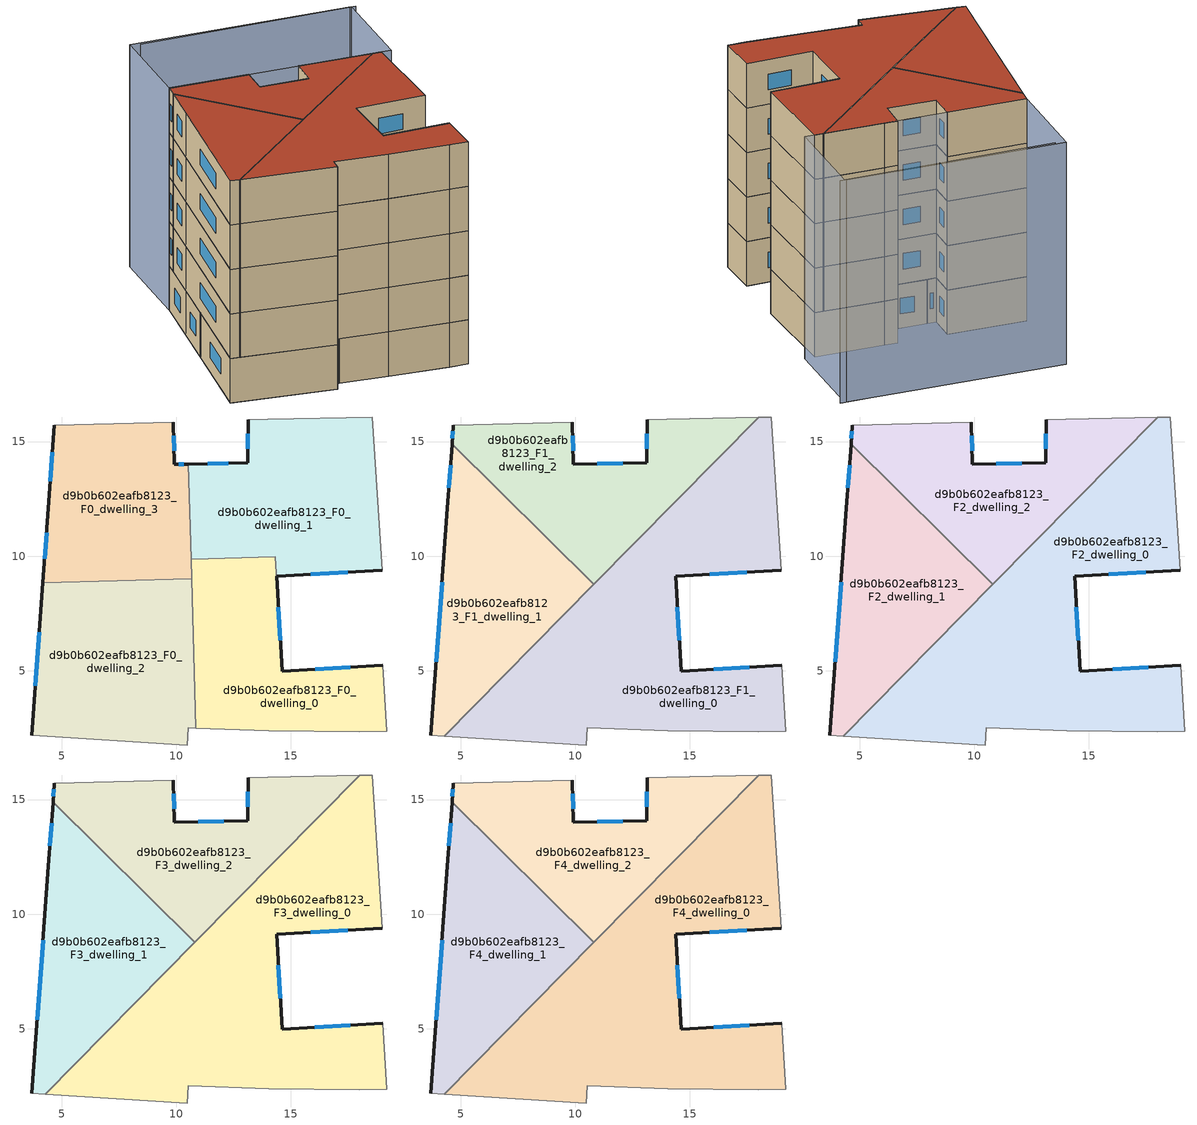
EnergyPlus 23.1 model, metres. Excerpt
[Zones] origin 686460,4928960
d9b0b602eafb8123_F0_dwelling_0
 floor ground (EU_floor_Construction): 19.18,2.36 19.01,5.24 14.62,4.98 14.32,9.98 10.65,9.88 10.86,2.51 14.03,2.4 17.98,2.34 z0
 wall outside (EU_wall_Construction): 14.62,4.98 19.01,5.24 z0:3
 wall adiabatic (EU_wall_Construction): 19.01,5.24 19.18,2.36 17.98,2.34 14.03,2.4 10.86,2.51 z0:3
 wall to d9b0b602eafb8123_F0_dwelling_1 (EU_wall_Construction): 10.65,9.88 14.32,9.98 14.62,4.98 z0:3
 wall to d9b0b602eafb8123_F0_dwelling_2 (EU_wall_Construction): 10.86,2.51 10.67,9.03 z0:3
 wall to d9b0b602eafb8123_F0_dwelling_3 (EU_wall_Construction): 10.67,9.03 10.65,9.88 z0:3
 window (EU_Window_Construction): 16.05,5.07 17.58,5.16 z0.98:2.02
d9b0b602eafb8123_F0_dwelling_1
 floor ground (EU_floor_Construction): 14.61,4.98 14.38,9.13 18.98,9.4 18.55,16.07 13.98,15.98 13.13,15.96 13.12,14.07 10.53,14.02 10.65,9.88 14.32,9.98 z0
 wall outside (EU_wall_Construction): 10.53,14.02 13.12,14.07 13.13,15.96 / 18.98,9.4 14.38,9.13 14.62,4.98 14.61,4.98 z0:3
 wall adiabatic (EU_wall_Construction): 13.13,15.96 13.98,15.98 18.55,16.07 18.98,9.4 z0:3
 wall to d9b0b602eafb8123_F0_dwelling_3 (EU_wall_Construction): 10.65,9.88 10.53,14.02 z0:3
 window (EU_Window_Construction): 11.37,14.04 12.28,14.05 / 13.12,14.68 13.12,15.35 / 17.48,9.31 15.87,9.22 / 14.46,7.78 14.54,6.33 z0.98:2.02
d9b0b602eafb8123_F0_dwelling_2
 floor ground (EU_floor_Construction): 10.49,1.77 10.52,2.52 10.86,2.51 10.67,9.03 4.19,8.84 3.7,2.19 z0
 wall outside (EU_wall_Construction): 3.7,2.19 4.19,8.84 z0:3
 wall adiabatic (EU_wall_Construction): 10.86,2.51 10.52,2.52 10.49,1.77 3.7,2.19 z0:3
 wall to d9b0b602eafb8123_F0_dwelling_3 (EU_wall_Construction): 4.19,8.84 10.67,9.03 z0:3
 window (EU_Window_Construction): 3.86,4.35 4.03,6.68 z0.98:2.02
d9b0b602eafb8123_F0_dwelling_3
 floor ground (EU_floor_Construction): 10.67,9.03 10.53,14.02 9.92,14.01 9.88,15.84 4.69,15.72 4.43,12.09 4.19,8.84 z0
 wall outside (EU_wall_Construction): 4.19,8.84 4.43,12.09 4.69,15.72 / 9.88,15.84 9.92,14.01 10.53,14.02 z0:3
 wall adiabatic (EU_wall_Construction): 4.69,15.72 9.88,15.84 z0:3
 window (EU_Window_Construction): 4.27,9.9 4.35,11.03 / 4.51,13.27 4.6,14.54 / 9.89,15.24 9.9,14.61 / 10.12,14.01 10.33,14.02 z0.98:2.02
d9b0b602eafb8123_F1_dwelling_0
 floor to d9b0b602eafb8123_F0_dwelling_0 (EU_floor_Construction): 19.18,2.36 19.01,5.24 14.62,4.98 14.48,7.3 14.32,9.98 11.94,9.91 10.68,8.64 10.86,2.51 14.03,2.4 17.98,2.34 z3
 floor to d9b0b602eafb8123_F0_dwelling_1 (EU_floor_Construction): 18.98,9.4 18.55,16.07 17.99,16.06 11.94,9.91 14.32,9.98 14.48,7.3 14.38,9.13 z3
 floor to d9b0b602eafb8123_F0_dwelling_2 (EU_floor_Construction): 10.49,1.77 10.52,2.52 10.86,2.51 10.68,8.64 4.29,2.15 z3
 wall outside (EU_wall_Construction): 18.98,9.4 14.38,9.13 14.62,4.98 19.01,5.24 z3:6
 wall adiabatic (EU_wall_Construction): 19.01,5.24 19.18,2.36 17.98,2.34 14.03,2.4 10.52,2.52 10.49,1.77 4.29,2.15 / 17.99,16.06 18.55,16.07 18.98,9.4 z3:6
 wall to d9b0b602eafb8123_F1_dwelling_2 (EU_wall_Construction): 10.81,8.77 17.99,16.06 z3:6
 wall to d9b0b602eafb8123_F1_dwelling_1 (EU_wall_Construction): 4.29,2.15 10.81,8.77 z3:6
 window (EU_Window_Construction): 16.04,5.07 17.58,5.16 / 17.48,9.31 15.87,9.22 / 14.46,7.78 14.54,6.33 z3.98:5.02
d9b0b602eafb8123_F1_dwelling_1
 floor to d9b0b602eafb8123_F0_dwelling_2 (EU_floor_Construction): 4.29,2.15 10.68,8.64 10.68,8.91 10.56,9.02 4.19,8.84 3.7,2.19 z3
 floor to d9b0b602eafb8123_F0_dwelling_0 (EU_floor_Construction): 10.68,8.64 10.81,8.77 10.68,8.91 z3
 floor to d9b0b602eafb8123_F0_dwelling_3 (EU_floor_Construction): 10.56,9.02 4.63,14.87 4.43,12.09 4.19,8.84 z3
 wall outside (EU_wall_Construction): 3.7,2.19 4.43,12.09 4.63,14.87 z3:6
 wall to d9b0b602eafb8123_F1_dwelling_2 (EU_wall_Construction): 4.63,14.87 10.81,8.77 z3:6
 wall adiabatic (EU_wall_Construction): 4.29,2.15 3.7,2.19 z3:6
 window (EU_Window_Construction): 4.49,13 4.56,13.97 / 3.93,5.41 4.19,8.87 z3.98:5.02
d9b0b602eafb8123_F1_dwelling_2
 floor to d9b0b602eafb8123_F0_dwelling_1 (EU_floor_Construction): 11.94,9.91 17.99,16.06 13.98,15.98 13.13,15.96 13.12,14.07 10.53,14.02 10.65,9.88 z3
 floor to d9b0b602eafb8123_F0_dwelling_3 (EU_floor_Construction): 10.67,9.03 10.53,14.02 9.92,14.01 9.88,15.84 4.69,15.72 4.63,14.87 10.56,9.02 z3
 floor to d9b0b602eafb8123_F0_dwelling_0 (EU_floor_Construction): 10.81,8.77 11.94,9.91 10.65,9.88 10.68,8.91 z3
 wall outside (EU_wall_Construction): 4.63,14.87 4.69,15.72 / 9.88,15.84 9.92,14.01 13.12,14.07 13.13,15.96 z3:6
 wall adiabatic (EU_wall_Construction): 4.69,15.72 9.88,15.84 / 13.13,15.96 13.98,15.98 17.99,16.06 z3:6
 window (EU_Window_Construction): 4.65,15.15 4.67,15.44 / 9.89,15.24 9.9,14.61 / 10.96,14.03 12.08,14.05 / 13.12,14.68 13.12,15.35 z3.98:5.02
d9b0b602eafb8123_F2_dwelling_0
 floor to d9b0b602eafb8123_F1_dwelling_0 (EU_floor_Construction): 19.18,2.36 19.01,5.24 14.62,4.98 14.38,9.13 18.98,9.4 18.55,16.07 17.99,16.06 4.29,2.15 10.49,1.77 10.52,2.52 14.03,2.4 17.98,2.34 z6
 wall outside (EU_wall_Construction): 18.98,9.4 14.38,9.13 14.62,4.98 19.01,5.24 z6:9
 wall adiabatic (EU_wall_Construction): 19.01,5.24 19.18,2.36 17.98,2.34 14.03,2.4 10.52,2.52 10.49,1.77 4.29,2.15 / 17.99,16.06 18.55,16.07 18.98,9.4 z6:9
 wall to d9b0b602eafb8123_F2_dwelling_2 (EU_wall_Construction): 10.81,8.77 17.99,16.06 z6:9
 wall to d9b0b602eafb8123_F2_dwelling_1 (EU_wall_Construction): 4.29,2.15 10.81,8.77 z6:9
 window (EU_Window_Construction): 16.04,5.07 17.58,5.16 / 17.48,9.31 15.87,9.22 / 14.46,7.78 14.54,6.33 z6.98:8.02
d9b0b602eafb8123_F2_dwelling_1
 floor to d9b0b602eafb8123_F1_dwelling_1 (EU_floor_Construction): 4.29,2.15 10.81,8.77 4.63,14.87 4.43,12.09 3.7,2.19 z6
 wall outside (EU_wall_Construction): 3.7,2.19 4.43,12.09 4.63,14.87 z6:9
 wall to d9b0b602eafb8123_F2_dwelling_2 (EU_wall_Construction): 4.63,14.87 10.81,8.77 z6:9
 wall adiabatic (EU_wall_Construction): 4.29,2.15 3.7,2.19 z6:9
 window (EU_Window_Construction): 4.49,13 4.56,13.97 / 3.93,5.41 4.19,8.87 z6.98:8.02
d9b0b602eafb8123_F2_dwelling_2
 floor to d9b0b602eafb8123_F1_dwelling_2 (EU_floor_Construction): 10.81,8.77 17.99,16.06 13.98,15.98 13.13,15.96 13.12,14.07 9.92,14.01 9.88,15.84 4.69,15.72 4.63,14.87 z6
 wall outside (EU_wall_Construction): 4.63,14.87 4.69,15.72 / 9.88,15.84 9.92,14.01 13.12,14.07 13.13,15.96 z6:9
 wall adiabatic (EU_wall_Construction): 4.69,15.72 9.88,15.84 / 13.13,15.96 13.98,15.98 17.99,16.06 z6:9
 window (EU_Window_Construction): 4.65,15.15 4.67,15.44 / 9.89,15.24 9.9,14.61 / 10.96,14.03 12.08,14.05 / 13.12,14.68 13.12,15.35 z6.98:8.02
d9b0b602eafb8123_F3_dwelling_0
 floor to d9b0b602eafb8123_F2_dwelling_0 (EU_floor_Construction): 19.18,2.36 19.01,5.24 14.62,4.98 14.38,9.13 18.98,9.4 18.55,16.07 17.99,16.06 4.29,2.15 10.49,1.77 10.52,2.52 14.03,2.4 17.98,2.34 z9
 wall outside (EU_wall_Construction): 18.98,9.4 14.38,9.13 14.62,4.98 19.01,5.24 z9:12
 wall adiabatic (EU_wall_Construction): 19.01,5.24 19.18,2.36 17.98,2.34 14.03,2.4 10.52,2.52 10.49,1.77 4.29,2.15 / 17.99,16.06 18.55,16.07 18.98,9.4 z9:12
 wall to d9b0b602eafb8123_F3_dwelling_2 (EU_wall_Construction): 10.81,8.77 17.99,16.06 z9:12
 wall to d9b0b602eafb8123_F3_dwelling_1 (EU_wall_Construction): 4.29,2.15 10.81,8.77 z9:12
 window (EU_Window_Construction): 16.04,5.07 17.58,5.16 / 17.48,9.31 15.87,9.22 / 14.46,7.78 14.54,6.33 z9.98:11.02
d9b0b602eafb8123_F3_dwelling_1
 floor to d9b0b602eafb8123_F2_dwelling_1 (EU_floor_Construction): 4.29,2.15 10.81,8.77 4.63,14.87 4.43,12.09 3.7,2.19 z9
 wall outside (EU_wall_Construction): 3.7,2.19 4.43,12.09 4.63,14.87 z9:12
 wall to d9b0b602eafb8123_F3_dwelling_2 (EU_wall_Construction): 4.63,14.87 10.81,8.77 z9:12
 wall adiabatic (EU_wall_Construction): 4.29,2.15 3.7,2.19 z9:12
 window (EU_Window_Construction): 4.49,13 4.56,13.97 / 3.93,5.41 4.19,8.87 z9.98:11.02
d9b0b602eafb8123_F3_dwelling_2
 floor to d9b0b602eafb8123_F2_dwelling_2 (EU_floor_Construction): 10.81,8.77 17.99,16.06 13.98,15.98 13.13,15.96 13.12,14.07 9.92,14.01 9.88,15.84 4.69,15.72 4.63,14.87 z9
 wall outside (EU_wall_Construction): 4.63,14.87 4.69,15.72 / 9.88,15.84 9.92,14.01 13.12,14.07 13.13,15.96 z9:12
 wall adiabatic (EU_wall_Construction): 4.69,15.72 9.88,15.84 / 13.13,15.96 13.98,15.98 17.99,16.06 z9:12
 window (EU_Window_Construction): 4.65,15.15 4.67,15.44 / 9.89,15.24 9.9,14.61 / 10.96,14.03 12.08,14.05 / 13.12,14.68 13.12,15.35 z9.98:11.02
d9b0b602eafb8123_F4_dwelling_0
 floor to d9b0b602eafb8123_F3_dwelling_0 (EU_floor_Construction): 19.18,2.36 19.01,5.24 14.62,4.98 14.38,9.13 18.98,9.4 18.55,16.07 17.99,16.06 4.29,2.15 10.49,1.77 10.52,2.52 14.03,2.4 17.98,2.34 z12
 wall outside (EU_wall_Construction): 18.98,9.4 14.38,9.13 14.62,4.98 19.01,5.24 z12:15
 wall adiabatic (EU_wall_Construction): 19.01,5.24 19.18,2.36 17.98,2.34 14.03,2.4 10.52,2.52 10.49,1.77 4.29,2.15 / 17.99,16.06 18.55,16.07 18.98,9.4 z12:15
 wall to d9b0b602eafb8123_F4_dwelling_2 (EU_wall_Construction): 10.81,8.77 17.99,16.06 z12:15
 wall to d9b0b602eafb8123_F4_dwelling_1 (EU_wall_Construction): 4.29,2.15 10.81,8.77 z12:15
 window (EU_Window_Construction): 16.04,5.07 17.58,5.16 / 17.48,9.31 15.87,9.22 / 14.46,7.78 14.54,6.33 z12.98:14.02
 roof outside (EU_roof_Construction): 18.55,16.07 18.98,9.4 14.38,9.13 14.62,4.98 19.01,5.24 19.18,2.36 17.98,2.34 14.03,2.4 10.52,2.52 10.49,1.77 4.29,2.15 17.99,16.06 z15
d9b0b602eafb8123_F4_dwelling_1
 floor to d9b0b602eafb8123_F3_dwelling_1 (EU_floor_Construction): 4.29,2.15 10.81,8.77 4.63,14.87 4.43,12.09 3.7,2.19 z12
 wall outside (EU_wall_Construction): 3.7,2.19 4.43,12.09 4.63,14.87 z12:15
 wall to d9b0b602eafb8123_F4_dwelling_2 (EU_wall_Construction): 4.63,14.87 10.81,8.77 z12:15
 wall adiabatic (EU_wall_Construction): 4.29,2.15 3.7,2.19 z12:15
 window (EU_Window_Construction): 4.49,13 4.56,13.97 / 3.93,5.41 4.19,8.87 z12.98:14.02
 roof outside (EU_roof_Construction): 10.81,8.77 4.29,2.15 3.7,2.19 4.43,12.09 4.63,14.87 z15
d9b0b602eafb8123_F4_dwelling_2
 floor to d9b0b602eafb8123_F3_dwelling_2 (EU_floor_Construction): 10.81,8.77 17.99,16.06 13.98,15.98 13.13,15.96 13.12,14.07 9.92,14.01 9.88,15.84 4.69,15.72 4.63,14.87 z12
 wall outside (EU_wall_Construction): 4.63,14.87 4.69,15.72 / 9.88,15.84 9.92,14.01 13.12,14.07 13.13,15.96 z12:15
 wall adiabatic (EU_wall_Construction): 4.69,15.72 9.88,15.84 / 13.13,15.96 13.98,15.98 17.99,16.06 z12:15
 window (EU_Window_Construction): 4.65,15.15 4.67,15.44 / 9.89,15.24 9.9,14.61 / 10.96,14.03 12.08,14.05 / 13.12,14.68 13.12,15.35 z12.98:14.02
 roof outside (EU_roof_Construction): 17.99,16.06 10.81,8.77 4.63,14.87 4.69,15.72 9.88,15.84 9.92,14.01 13.12,14.07 13.13,15.96 13.98,15.98 z15
shading: 19.3,22.64 5.17,22.1 / 4.52,22.26 19.03,22.63 / 19.03,22.63 19.2,16.08 / 19.2,16.08 4.69,15.71 / 4.69,15.71 4.52,22.26 z0:15
[Building]
EU S2 Campaign: North Axis=0; Terrain=City; Solar Distribution=FullExterior
[Site:Location]
Bologna: Latitude=44.5; Longitude=11.25; Time Zone=1; Elevation=37
[SizingPeriod:WeatherFileDays]
AnnualSizingPeriod: Begin Month=1; Begin Day of Month=1; End Month=12; End Day of Month=31; Day of Week for Start Day=Monday; Use Weather File Daylight Saving Period=No; Use Weather File Rain and Snow Indicators=No
[MATERIAL]
EU_InternalMass_Material: Roughness=MediumRough; Thickness=0.1; Conductivity=1; Density=1800; Specific Heat=900; Thermal Absorptance=0.9; Solar Absorptance=0.7; Visible Absorptance=0.7
[MATERIAL:NOMASS] Roughness=MediumRough; Thermal Absorptance=0.9; Solar Absorptance=0.7; Visible Absorptance=0.7
Name | Thermal Resistance
EU_wall_NoMass | 0.905828
EU_roof_NoMass | 0.37593
EU_floor_NoMass | 0.67114
[WINDOWMATERIAL:SIMPLEGLAZINGSYSTEM]
EU_Window_SimpleGlazing: UFactor=4.52486; Solar Heat Gain Coefficient=0.85; Visible Transmittance=0.85
[CONSTRUCTION]
EU_wall_Construction: EU_wall_NoMass
EU_roof_Construction: EU_roof_NoMass
EU_floor_Construction: EU_floor_NoMass
EU_InternalMass_Construction: EU_InternalMass_Material
EU_Window_Construction: EU_Window_SimpleGlazing
[ZONE] Type=1; Multiplier=1; Ceiling Height=autocalculate; Floor Area=autocalculate; Part of Total Floor Area=Yes
Name | Volume
d9b0b602eafb8123_F0_dwelling_0 | 121.558
d9b0b602eafb8123_F1_dwelling_0; d9b0b602eafb8123_F2_dwelling_0; d9b0b602eafb8123_F3_dwelling_0; d9b0b602eafb8123_F4_dwelling_0 | 264.726
d9b0b602eafb8123_F0_dwelling_1 | 143.243
d9b0b602eafb8123_F1_dwelling_1; d9b0b602eafb8123_F2_dwelling_1; d9b0b602eafb8123_F3_dwelling_1; d9b0b602eafb8123_F4_dwelling_1 | 132.404
d9b0b602eafb8123_F0_dwelling_2 | 141.979
d9b0b602eafb8123_F1_dwelling_2; d9b0b602eafb8123_F2_dwelling_2; d9b0b602eafb8123_F3_dwelling_2; d9b0b602eafb8123_F4_dwelling_2 | 132.39
d9b0b602eafb8123_F0_dwelling_3 | 122.768
[INTERNALMASS] Construction=EU_InternalMass_Construction
Name | Zone or ZoneList | Surface Area
d9b0b602eafb8123_F0_dwelling_0_EU_InternalMass | d9b0b602eafb8123_F0_dwelling_0 | 40.4944
d9b0b602eafb8123_F0_dwelling_1_EU_InternalMass | d9b0b602eafb8123_F0_dwelling_1 | 47.761
d9b0b602eafb8123_F0_dwelling_2_EU_InternalMass | d9b0b602eafb8123_F0_dwelling_2 | 47.3265
d9b0b602eafb8123_F0_dwelling_3_EU_InternalMass | d9b0b602eafb8123_F0_dwelling_3 | 40.9225
d9b0b602eafb8123_F1_dwelling_0_EU_InternalMass | d9b0b602eafb8123_F1_dwelling_0 | 88.2457
d9b0b602eafb8123_F1_dwelling_1_EU_InternalMass | d9b0b602eafb8123_F1_dwelling_1 | 44.1342
d9b0b602eafb8123_F1_dwelling_2_EU_InternalMass | d9b0b602eafb8123_F1_dwelling_2 | 44.1299
d9b0b602eafb8123_F2_dwelling_0_EU_InternalMass | d9b0b602eafb8123_F2_dwelling_0 | 88.2457
d9b0b602eafb8123_F2_dwelling_1_EU_InternalMass | d9b0b602eafb8123_F2_dwelling_1 | 44.1342
d9b0b602eafb8123_F2_dwelling_2_EU_InternalMass | d9b0b602eafb8123_F2_dwelling_2 | 44.1299
d9b0b602eafb8123_F3_dwelling_0_EU_InternalMass | d9b0b602eafb8123_F3_dwelling_0 | 88.2457
d9b0b602eafb8123_F3_dwelling_1_EU_InternalMass | d9b0b602eafb8123_F3_dwelling_1 | 44.1342
d9b0b602eafb8123_F3_dwelling_2_EU_InternalMass | d9b0b602eafb8123_F3_dwelling_2 | 44.1299
d9b0b602eafb8123_F4_dwelling_0_EU_InternalMass | d9b0b602eafb8123_F4_dwelling_0 | 88.2457
d9b0b602eafb8123_F4_dwelling_1_EU_InternalMass | d9b0b602eafb8123_F4_dwelling_1 | 44.1342
d9b0b602eafb8123_F4_dwelling_2_EU_InternalMass | d9b0b602eafb8123_F4_dwelling_2 | 44.1299
[OTHEREQUIPMENT] Fuel Type=Electricity; Design Level Calculation Method=Watts/Area; Power per Zone Floor Area=1; Fraction Latent=0; Fraction Radiant=0; Fraction Lost=0; Carbon Dioxide Generation Rate=0; EndUse Subcategory=EU_Step8_InternalGains
Name | Zone or ZoneList or Space or SpaceList | Schedule
EU_Step8_InternalGain_d9b0b602eafb8123_F0_dwelling_0_f000 | d9b0b602eafb8123_F0_dwelling_0 | EU_Step8_GainSchedule_d9b0b602eafb8123_F0_dwelling_0_f000
EU_Step8_InternalGain_d9b0b602eafb8123_F0_dwelling_1_f000 | d9b0b602eafb8123_F0_dwelling_1 | EU_Step8_GainSchedule_d9b0b602eafb8123_F0_dwelling_1_f000
EU_Step8_InternalGain_d9b0b602eafb8123_F0_dwelling_2_f000 | d9b0b602eafb8123_F0_dwelling_2 | EU_Step8_GainSchedule_d9b0b602eafb8123_F0_dwelling_2_f000
EU_Step8_InternalGain_d9b0b602eafb8123_F0_dwelling_3_f000 | d9b0b602eafb8123_F0_dwelling_3 | EU_Step8_GainSchedule_d9b0b602eafb8123_F0_dwelling_3_f000
EU_Step8_InternalGain_d9b0b602eafb8123_F1_dwelling_0_f000 | d9b0b602eafb8123_F1_dwelling_0 | EU_Step8_GainSchedule_d9b0b602eafb8123_F1_dwelling_0_f000
EU_Step8_InternalGain_d9b0b602eafb8123_F1_dwelling_1_f000 | d9b0b602eafb8123_F1_dwelling_1 | EU_Step8_GainSchedule_d9b0b602eafb8123_F1_dwelling_1_f000
EU_Step8_InternalGain_d9b0b602eafb8123_F1_dwelling_2_f000 | d9b0b602eafb8123_F1_dwelling_2 | EU_Step8_GainSchedule_d9b0b602eafb8123_F1_dwelling_2_f000
EU_Step8_InternalGain_d9b0b602eafb8123_F2_dwelling_0_f000 | d9b0b602eafb8123_F2_dwelling_0 | EU_Step8_GainSchedule_d9b0b602eafb8123_F2_dwelling_0_f000
EU_Step8_InternalGain_d9b0b602eafb8123_F2_dwelling_1_f000 | d9b0b602eafb8123_F2_dwelling_1 | EU_Step8_GainSchedule_d9b0b602eafb8123_F2_dwelling_1_f000
EU_Step8_InternalGain_d9b0b602eafb8123_F2_dwelling_2_f000 | d9b0b602eafb8123_F2_dwelling_2 | EU_Step8_GainSchedule_d9b0b602eafb8123_F2_dwelling_2_f000
EU_Step8_InternalGain_d9b0b602eafb8123_F3_dwelling_0_f000 | d9b0b602eafb8123_F3_dwelling_0 | EU_Step8_GainSchedule_d9b0b602eafb8123_F3_dwelling_0_f000
EU_Step8_InternalGain_d9b0b602eafb8123_F3_dwelling_1_f000 | d9b0b602eafb8123_F3_dwelling_1 | EU_Step8_GainSchedule_d9b0b602eafb8123_F3_dwelling_1_f000
EU_Step8_InternalGain_d9b0b602eafb8123_F3_dwelling_2_f000 | d9b0b602eafb8123_F3_dwelling_2 | EU_Step8_GainSchedule_d9b0b602eafb8123_F3_dwelling_2_f000
EU_Step8_InternalGain_d9b0b602eafb8123_F4_dwelling_0_f000 | d9b0b602eafb8123_F4_dwelling_0 | EU_Step8_GainSchedule_d9b0b602eafb8123_F4_dwelling_0_f000
EU_Step8_InternalGain_d9b0b602eafb8123_F4_dwelling_1_f000 | d9b0b602eafb8123_F4_dwelling_1 | EU_Step8_GainSchedule_d9b0b602eafb8123_F4_dwelling_1_f000
EU_Step8_InternalGain_d9b0b602eafb8123_F4_dwelling_2_f000 | d9b0b602eafb8123_F4_dwelling_2 | EU_Step8_GainSchedule_d9b0b602eafb8123_F4_dwelling_2_f000
[ZONEVENTILATION:DESIGNFLOWRATE] Schedule=EU_AlwaysOn; Design Flow Rate Calculation Method=AirChanges/Hour; Air Changes per Hour=0.73129; Ventilation Type=Natural; Fan Pressure Rise=0; Fan Total Efficiency=1; Constant Term Coefficient=1; Temperature Term Coefficient=0; Velocity Term Coefficient=0; Velocity Squared Term Coefficient=0; Minimum Indoor Temperature=-100; Maximum Indoor Temperature=100; Delta Temperature=-100; Minimum Outdoor Temperature=-100; Maximum Outdoor Temperature=100; Maximum Wind Speed=40
Name | Zone or ZoneList or Space or SpaceList
EU_ConstantAir_d9b0b602eafb8123_F0_dwelling_0 | d9b0b602eafb8123_F0_dwelling_0
EU_ConstantAir_d9b0b602eafb8123_F0_dwelling_1 | d9b0b602eafb8123_F0_dwelling_1
EU_ConstantAir_d9b0b602eafb8123_F0_dwelling_2 | d9b0b602eafb8123_F0_dwelling_2
EU_ConstantAir_d9b0b602eafb8123_F0_dwelling_3 | d9b0b602eafb8123_F0_dwelling_3
EU_ConstantAir_d9b0b602eafb8123_F1_dwelling_0 | d9b0b602eafb8123_F1_dwelling_0
EU_ConstantAir_d9b0b602eafb8123_F1_dwelling_1 | d9b0b602eafb8123_F1_dwelling_1
EU_ConstantAir_d9b0b602eafb8123_F1_dwelling_2 | d9b0b602eafb8123_F1_dwelling_2
EU_ConstantAir_d9b0b602eafb8123_F2_dwelling_0 | d9b0b602eafb8123_F2_dwelling_0
EU_ConstantAir_d9b0b602eafb8123_F2_dwelling_1 | d9b0b602eafb8123_F2_dwelling_1
EU_ConstantAir_d9b0b602eafb8123_F2_dwelling_2 | d9b0b602eafb8123_F2_dwelling_2
EU_ConstantAir_d9b0b602eafb8123_F3_dwelling_0 | d9b0b602eafb8123_F3_dwelling_0
EU_ConstantAir_d9b0b602eafb8123_F3_dwelling_1 | d9b0b602eafb8123_F3_dwelling_1
EU_ConstantAir_d9b0b602eafb8123_F3_dwelling_2 | d9b0b602eafb8123_F3_dwelling_2
EU_ConstantAir_d9b0b602eafb8123_F4_dwelling_0 | d9b0b602eafb8123_F4_dwelling_0
EU_ConstantAir_d9b0b602eafb8123_F4_dwelling_1 | d9b0b602eafb8123_F4_dwelling_1
EU_ConstantAir_d9b0b602eafb8123_F4_dwelling_2 | d9b0b602eafb8123_F4_dwelling_2
[HVACTEMPLATE:THERMOSTAT] Constant Heating Setpoint=20; Constant Cooling Setpoint=50
EU_HeatOnly_d9b0b602eafb8123_F0_dwelling_0; EU_HeatOnly_d9b0b602eafb8123_F0_dwelling_1; EU_HeatOnly_d9b0b602eafb8123_F0_dwelling_2; EU_HeatOnly_d9b0b602eafb8123_F0_dwelling_3; EU_HeatOnly_d9b0b602eafb8123_F1_dwelling_0; EU_HeatOnly_d9b0b602eafb8123_F1_dwelling_1; EU_HeatOnly_d9b0b602eafb8123_F1_dwelling_2; EU_HeatOnly_d9b0b602eafb8123_F2_dwelling_0; EU_HeatOnly_d9b0b602eafb8123_F2_dwelling_1; EU_HeatOnly_d9b0b602eafb8123_F2_dwelling_2; EU_HeatOnly_d9b0b602eafb8123_F3_dwelling_0; EU_HeatOnly_d9b0b602eafb8123_F3_dwelling_1; EU_HeatOnly_d9b0b602eafb8123_F3_dwelling_2; EU_HeatOnly_d9b0b602eafb8123_F4_dwelling_0; EU_HeatOnly_d9b0b602eafb8123_F4_dwelling_1; EU_HeatOnly_d9b0b602eafb8123_F4_dwelling_2
[HVACTEMPLATE:ZONE:IDEALLOADSAIRSYSTEM] System Availability Schedule=EU_AlwaysOn; Maximum Heating Supply Air Temperature=50; Minimum Cooling Supply Air Temperature=13; Maximum Heating Supply Air Humidity Ratio=0.0156; Minimum Cooling Supply Air Humidity Ratio=0.0077; Heating Limit=NoLimit; Cooling Limit=NoLimit; Heating Availability Schedule=EU_AlwaysOn; Cooling Availability Schedule=EU_CoolingOff; Dehumidification Control Type=ConstantSensibleHeatRatio; Cooling Sensible Heat Ratio=0.7; Dehumidification Setpoint=60; Humidification Control Type=None; Humidification Setpoint=30; Outdoor Air Method=None; Outdoor Air Flow Rate per Person=0.00944; Outdoor Air Flow Rate per Zone Floor Area=0; Outdoor Air Flow Rate per Zone=0; Demand Controlled Ventilation Type=None; Outdoor Air Economizer Type=NoEconomizer; Heat Recovery Type=None; Sensible Heat Recovery Effectiveness=0.7; Latent Heat Recovery Effectiveness=0.65
Name | Template Thermostat
d9b0b602eafb8123_F0_dwelling_0 | EU_HeatOnly_d9b0b602eafb8123_F0_dwelling_0
d9b0b602eafb8123_F0_dwelling_1 | EU_HeatOnly_d9b0b602eafb8123_F0_dwelling_1
d9b0b602eafb8123_F0_dwelling_2 | EU_HeatOnly_d9b0b602eafb8123_F0_dwelling_2
d9b0b602eafb8123_F0_dwelling_3 | EU_HeatOnly_d9b0b602eafb8123_F0_dwelling_3
d9b0b602eafb8123_F1_dwelling_0 | EU_HeatOnly_d9b0b602eafb8123_F1_dwelling_0
d9b0b602eafb8123_F1_dwelling_1 | EU_HeatOnly_d9b0b602eafb8123_F1_dwelling_1
d9b0b602eafb8123_F1_dwelling_2 | EU_HeatOnly_d9b0b602eafb8123_F1_dwelling_2
d9b0b602eafb8123_F2_dwelling_0 | EU_HeatOnly_d9b0b602eafb8123_F2_dwelling_0
d9b0b602eafb8123_F2_dwelling_1 | EU_HeatOnly_d9b0b602eafb8123_F2_dwelling_1
d9b0b602eafb8123_F2_dwelling_2 | EU_HeatOnly_d9b0b602eafb8123_F2_dwelling_2
d9b0b602eafb8123_F3_dwelling_0 | EU_HeatOnly_d9b0b602eafb8123_F3_dwelling_0
d9b0b602eafb8123_F3_dwelling_1 | EU_HeatOnly_d9b0b602eafb8123_F3_dwelling_1
d9b0b602eafb8123_F3_dwelling_2 | EU_HeatOnly_d9b0b602eafb8123_F3_dwelling_2
d9b0b602eafb8123_F4_dwelling_0 | EU_HeatOnly_d9b0b602eafb8123_F4_dwelling_0
d9b0b602eafb8123_F4_dwelling_1 | EU_HeatOnly_d9b0b602eafb8123_F4_dwelling_1
d9b0b602eafb8123_F4_dwelling_2 | EU_HeatOnly_d9b0b602eafb8123_F4_dwelling_2
[SIZING:ZONE] Zone Cooling Design Supply Air Temperature Input Method=SupplyAirTemperature; Zone Cooling Design Supply Air Temperature=13; Zone Heating Design Supply Air Temperature Input Method=SupplyAirTemperature; Zone Heating Design Supply Air Temperature=50; Zone Cooling Design Supply Air Humidity Ratio=0.008; Zone Heating Design Supply Air Humidity Ratio=0.008; Cooling Design Air Flow Method=DesignDay; Cooling Design Air Flow Rate=0; Cooling Minimum Air Flow per Zone Floor Area=0.000762; Cooling Minimum Air Flow=0; Cooling Minimum Air Flow Fraction=0.2; Heating Design Air Flow Method=DesignDay; Heating Design Air Flow Rate=0; Heating Maximum Air Flow per Zone Floor Area=0.002032; Heating Maximum Air Flow=0.141576; Heating Maximum Air Flow Fraction=0.3; Account for Dedicated Outdoor Air System=No; Dedicated Outdoor Air System Control Strategy=NeutralSupplyAir; Dedicated Outdoor Air Low Setpoint Temperature for Design=autosize; Dedicated Outdoor Air High Setpoint Temperature for Design=autosize; Zone Load Sizing Method=Sensible Load Only No Latent Load; Zone Latent Cooling Design Supply Air Humidity Ratio Input Method=HumidityRatioDifference; Zone Cooling Design Supply Air Humidity Ratio Difference=0.005; Zone Latent Heating Design Supply Air Humidity Ratio Input Method=HumidityRatioDifference; Zone Humidification Design Supply Air Humidity Ratio Difference=0.005
d9b0b602eafb8123_F0_dwelling_0; d9b0b602eafb8123_F0_dwelling_1; d9b0b602eafb8123_F0_dwelling_2; d9b0b602eafb8123_F0_dwelling_3; d9b0b602eafb8123_F1_dwelling_0; d9b0b602eafb8123_F1_dwelling_1; d9b0b602eafb8123_F1_dwelling_2; d9b0b602eafb8123_F2_dwelling_0; d9b0b602eafb8123_F2_dwelling_1; d9b0b602eafb8123_F2_dwelling_2; d9b0b602eafb8123_F3_dwelling_0; d9b0b602eafb8123_F3_dwelling_1; d9b0b602eafb8123_F3_dwelling_2; d9b0b602eafb8123_F4_dwelling_0; d9b0b602eafb8123_F4_dwelling_1; d9b0b602eafb8123_F4_dwelling_2
[SCHEDULE:CONSTANT]
Name | Hourly Value
EU_AlwaysOn | 1
EU_CoolingOff | 0
[SCHEDULE:FILE] Column Number=1; Rows to Skip at Top=0; Number of Hours of Data=8760; Column Separator=Comma; Interpolate to Timestep=No; Minutes per Item=60; Adjust Schedule for Daylight Savings=Yes
Name | File
EU_Step8_GainSchedule_d9b0b602eafb8123_F0_dwelling_0_f000 | ../../schedules/d9b0b602eafb8123/d9b0b602eafb8123_F0_dwelling_0_f000_gain.csv
EU_Step8_GainSchedule_d9b0b602eafb8123_F0_dwelling_1_f000 | ../../schedules/d9b0b602eafb8123/d9b0b602eafb8123_F0_dwelling_1_f000_gain.csv
EU_Step8_GainSchedule_d9b0b602eafb8123_F0_dwelling_2_f000 | ../../schedules/d9b0b602eafb8123/d9b0b602eafb8123_F0_dwelling_2_f000_gain.csv
EU_Step8_GainSchedule_d9b0b602eafb8123_F0_dwelling_3_f000 | ../../schedules/d9b0b602eafb8123/d9b0b602eafb8123_F0_dwelling_3_f000_gain.csv
EU_Step8_GainSchedule_d9b0b602eafb8123_F1_dwelling_0_f000 | ../../schedules/d9b0b602eafb8123/d9b0b602eafb8123_F1_dwelling_0_f000_gain.csv
EU_Step8_GainSchedule_d9b0b602eafb8123_F1_dwelling_1_f000 | ../../schedules/d9b0b602eafb8123/d9b0b602eafb8123_F1_dwelling_1_f000_gain.csv
EU_Step8_GainSchedule_d9b0b602eafb8123_F1_dwelling_2_f000 | ../../schedules/d9b0b602eafb8123/d9b0b602eafb8123_F1_dwelling_2_f000_gain.csv
EU_Step8_GainSchedule_d9b0b602eafb8123_F2_dwelling_0_f000 | ../../schedules/d9b0b602eafb8123/d9b0b602eafb8123_F2_dwelling_0_f000_gain.csv
EU_Step8_GainSchedule_d9b0b602eafb8123_F2_dwelling_1_f000 | ../../schedules/d9b0b602eafb8123/d9b0b602eafb8123_F2_dwelling_1_f000_gain.csv
EU_Step8_GainSchedule_d9b0b602eafb8123_F2_dwelling_2_f000 | ../../schedules/d9b0b602eafb8123/d9b0b602eafb8123_F2_dwelling_2_f000_gain.csv
EU_Step8_GainSchedule_d9b0b602eafb8123_F3_dwelling_0_f000 | ../../schedules/d9b0b602eafb8123/d9b0b602eafb8123_F3_dwelling_0_f000_gain.csv
EU_Step8_GainSchedule_d9b0b602eafb8123_F3_dwelling_1_f000 | ../../schedules/d9b0b602eafb8123/d9b0b602eafb8123_F3_dwelling_1_f000_gain.csv
EU_Step8_GainSchedule_d9b0b602eafb8123_F3_dwelling_2_f000 | ../../schedules/d9b0b602eafb8123/d9b0b602eafb8123_F3_dwelling_2_f000_gain.csv
EU_Step8_GainSchedule_d9b0b602eafb8123_F4_dwelling_0_f000 | ../../schedules/d9b0b602eafb8123/d9b0b602eafb8123_F4_dwelling_0_f000_gain.csv
EU_Step8_GainSchedule_d9b0b602eafb8123_F4_dwelling_1_f000 | ../../schedules/d9b0b602eafb8123/d9b0b602eafb8123_F4_dwelling_1_f000_gain.csv
EU_Step8_GainSchedule_d9b0b602eafb8123_F4_dwelling_2_f000 | ../../schedules/d9b0b602eafb8123/d9b0b602eafb8123_F4_dwelling_2_f000_gain.csv
